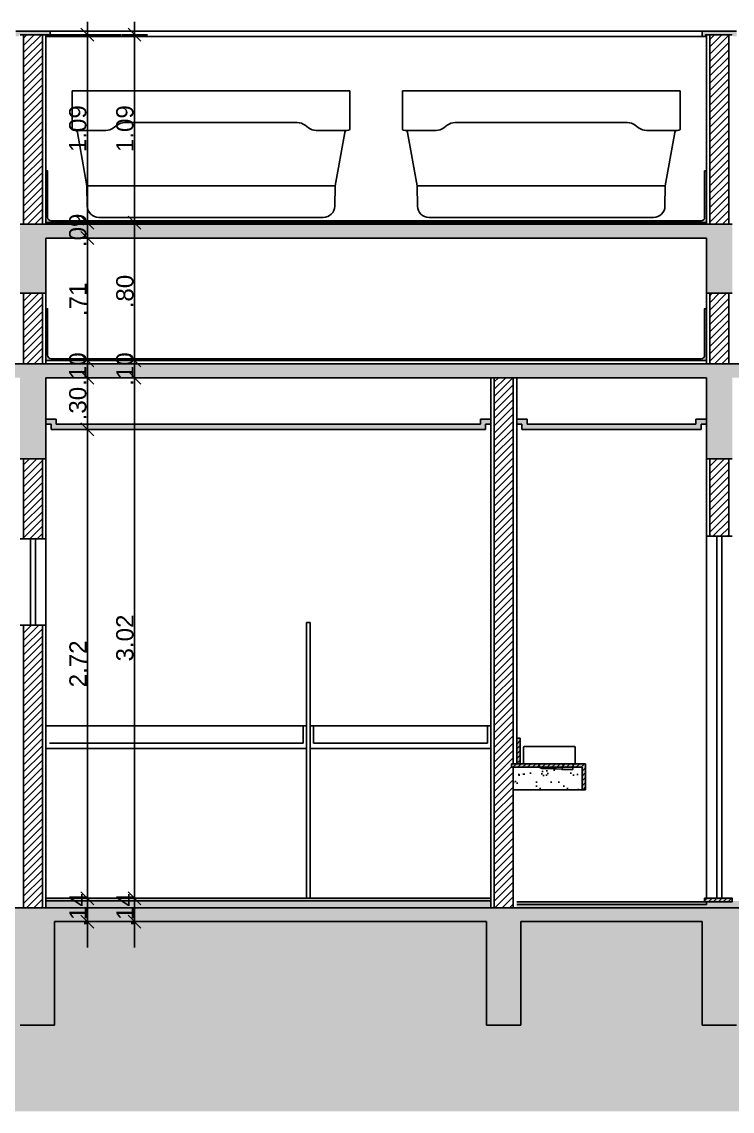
# Model space of a CAD drawing. Header units: millimetres. Extents: x 1999 to 2304, y 1614 to 1800.
# Drawn here: x 2088.67 to 2092.79, y 1614.98 to 1621.3 of the extents above; entities that cross this region are included whole.
import ezdxf

# ---------------------------------------------------------------- set-up
doc = ezdxf.new("R2010")
doc.units = ezdxf.units.MM
doc.header["$LTSCALE"] = 0.03
doc.header["$PDMODE"] = 34
doc.linetypes.add('HIDDEN', pattern=[9.525, 6.35, -3.175])
for name, color, linetype in [('BANCADAS', 5, 'Continuous'), ('COTA', 250, 'Continuous'), ('Esquadrias', 3, 'Continuous'), ('PL09', 9, 'Continuous'), ('PL1', 1, 'Continuous'), ('PL2', 2, 'Continuous'), ('PL251', 251, 'Continuous'), ('PL3', 3, 'Continuous'), ('PL4', 4, 'Continuous'), ('PL5', 5, 'Continuous'), ('PL6', 6, 'Continuous')]:
    doc.layers.add(name, color=color, linetype=linetype)
doc.styles.get("Standard").update_dxf_attribs({"font": 'arial.ttf'})
doc.dimstyles.new('TICK01', dxfattribs={"dimscale": 0, "dimtxt": 2, "dimasz": 1.5, "dimexe": 0.18, "dimexo": 0.06, "dimgap": 0.09, "dimtad": 1, "dimzin": 4, "dimdsep": 46, "dimtxsty": 'Standard', "dimblk": 'TICK1', "dimcen": 0.09, "dimclrd": 256, "dimclre": 256, "dimclrt": 4, "dimaunit": 1, "dimadec": 0, "dimazin": 0, "dimtfac": 1, "dimtix": 1, "dimtmove": 2, "dimatfit": 3, "dimldrblk": 'TICK1', "dimfxl": 1, "dimtolj": 1, "dimtzin": 12, "dimarcsym": 0})
pattern_1 = [(82.5, (-6.474995, -22.75789), (-0.0357381349, 0.0334753489), [0, -0.038608, 0, -0.04318, 0, -0.041275]), (52.5, (-6.474995, -22.75789), (-0.0189010928, 0.0824732851), [0, -0.020828, 0, -0.034798, 0, -0.013335]), (12.5, (-6.497086, -22.77998), (0.0558299826, 0.0560332312), [0, -0.0127, 0, -0.04572, 0, -0.05969]), (2.5, (-6.497086, -22.77998), (0.038228111, 0.0697550782), [0, -0.00635, 0, -0.029972, 0, -0.03429])]
pattern_2 = [(45, (-6.474995, -22.75789), (-0.02121320344, 0.02121320344), [])]
pattern_3 = [(45, (-38.165234, -21.25554), (-0.02121320344, 0.02121320344), [])]
pattern_4 = [(45, (-6.474995, -21.25554), (-0.01414213562, 0.01414213562), [])]

# ---------------------------------------------------------------- blocks, each defined once
blk = doc.blocks.new('L495999')
for p, q in [((-0.805, 0.735), (0, 0.735)), ((-0.805, 0.5124), (-0.805, 0.735)), ((0.805, 0.735), (0, 0.735)), ((0.805, 0.5124), (0.805, 0.735)), ((-0.565, 0.52), (-0.545, 0.535)), ((-0.5, 0.55), (0, 0.55)), ((0.5, 0.55), (0, 0.55)), ((0.565, 0.52), (0.545, 0.535)), ((-0.7899, 0.5052), (-0.7981, 0.5054)), ((-0.7876, 0.505), (-0.61, 0.505)), ((-0.7197, 0.183), (-0.7754, 0.4929)), ((0.7876, 0.505), (0.61, 0.505)), ((0.7196, 0.183), (0.7754, 0.4929)), ((0.7899, 0.5052), (0.7981, 0.5054)), ((-0.7197, 0.183), (0, 0.183)), ((-0.7197, 0.183), (-0.7176, 0.0658)), ((0.7196, 0.183), (0, 0.183)), ((0.7196, 0.183), (0.7176, 0.0658)), ((-0.6506, 0), (0, 0)), ((0.6506, 0), (0, 0))]:
    blk.add_line(p, q)
for centre, radius, start, end in [((-0.798, 0.5124), 0.007, 180, 269), ((-0.61, 0.58), 0.075, 270, 306.8699), ((-0.5, 0.475), 0.075, 90, 126.8699), ((0.5, 0.475), 0.075, 53.1301, 90), ((0.61, 0.58), 0.075, 233.1301, 270), ((0.798, 0.5124), 0.007, 271, 0), ((-0.7901, 0.4902), 0.015, 10.19222, 89), ((0.7901, 0.4902), 0.015, 91, 169.80778), ((-0.6506, 0.067), 0.067, 181, 270), ((0.6506, 0.067), 0.067, 270, 359)]:
    blk.add_arc(centre, radius, start, end)
blk = doc.blocks.new('TICK1')
for p, q in [((0, 1), (0, -1)), ((-1, 0), (1, 0)), ((0.5, 0.5), (-0.5, -0.5))]:
    blk.add_line(p, q)
blk = doc.blocks.new('*D413')
at = {"layer": 'COTA', "lineweight": -2, "transparency": 16777216}
for p, q in [((2089.0531, 1616.2942), (2089.0531, 1616.3692)), ((2089.0531, 1616.0842), (2089.0531, 1616.2192)), ((2089.0531, 1616.0092), (2089.0531, 1615.9342))]:
    blk.add_line(p, q, dxfattribs=at)
at = {"layer": 'COTA', "linetype": 'HIDDEN', "lineweight": -2, "transparency": 16777216}
for p, q in [((2088.8655, 1616.2192), (2089.0621, 1616.2192)), ((2088.8655, 1616.0842), (2089.0621, 1616.0842))]:
    blk.add_line(p, q, dxfattribs=at)
at = {"layer": 'DEFPOINTS', "color": 0, "transparency": 16777216}
for p in [(2088.8625, 1616.2192), (2089.0531, 1616.2192), (2088.8625, 1616.0842)]:
    blk.add_point(p, dxfattribs=at)
at = {"layer": 'COTA', "lineweight": -2, "transparency": 16777216, "xscale": 0.07499999999999994, "yscale": 0.07499999999999994, "zscale": 0.07499999999999994}
for p, rotation in [((2089.0531, 1616.2192), 270), ((2089.0531, 1616.0842), 90)]:
    blk.add_blockref('TICK1', p, dxfattribs=dict(at, rotation=rotation))
at = {"layer": 'COTA', "color": 4, "transparency": 16777216, "insert": (2088.9983, 1616.1517), "char_height": 0.1, "attachment_point": 5, "rotation": 90}
blk.add_mtext('\\A1;.14', dxfattribs=at)
blk = doc.blocks.new('*D414')
at = {"layer": 'COTA', "linetype": 'HIDDEN', "lineweight": -2, "transparency": 16777216}
for p, q in [((2089.0561, 1618.9392), (2089.0621, 1618.9392)), ((2088.8655, 1616.2192), (2089.0621, 1616.2192))]:
    blk.add_line(p, q, dxfattribs=at)
at = {"layer": 'COTA', "lineweight": -2, "transparency": 16777216}
blk.add_line((2089.0531, 1616.2942), (2089.0531, 1618.8642), dxfattribs=at)
at = {"layer": 'DEFPOINTS', "color": 0, "transparency": 16777216}
for p in [(2089.0531, 1618.9392), (2089.0531, 1618.9392), (2088.8625, 1616.2192)]:
    blk.add_point(p, dxfattribs=at)
at = {"layer": 'COTA', "lineweight": -2, "transparency": 16777216, "xscale": 0.07499999999999994, "yscale": 0.07499999999999994, "zscale": 0.07499999999999994}
for p, rotation in [((2089.0531, 1618.9392), 90), ((2089.0531, 1616.2192), 270)]:
    blk.add_blockref('TICK1', p, dxfattribs=dict(at, rotation=rotation))
at = {"layer": 'COTA', "color": 4, "transparency": 16777216, "insert": (2088.9983, 1617.5792), "char_height": 0.1, "attachment_point": 5, "rotation": 90}
blk.add_mtext('\\A1;2.72', dxfattribs=at)
blk = doc.blocks.new('*D415')
at = {"layer": 'COTA', "linetype": 'HIDDEN', "lineweight": -2, "transparency": 16777216}
for p, q in [((2089.0561, 1619.2392), (2089.0621, 1619.2392)), ((2089.0561, 1618.9392), (2089.0621, 1618.9392))]:
    blk.add_line(p, q, dxfattribs=at)
at = {"layer": 'COTA', "lineweight": -2, "transparency": 16777216}
blk.add_line((2089.0531, 1619.0142), (2089.0531, 1619.1642), dxfattribs=at)
at = {"layer": 'DEFPOINTS', "color": 0, "transparency": 16777216}
for p in [(2089.0531, 1619.2392), (2089.0531, 1619.2392), (2089.0531, 1618.9392)]:
    blk.add_point(p, dxfattribs=at)
at = {"layer": 'COTA', "lineweight": -2, "transparency": 16777216, "xscale": 0.07499999999999994, "yscale": 0.07499999999999994, "zscale": 0.07499999999999994}
for p, rotation in [((2089.0531, 1619.2392), 90), ((2089.0531, 1618.9392), 270)]:
    blk.add_blockref('TICK1', p, dxfattribs=dict(at, rotation=rotation))
at = {"layer": 'COTA', "color": 4, "transparency": 16777216, "insert": (2088.9975, 1619.0892), "char_height": 0.1, "attachment_point": 5, "rotation": 90}
blk.add_mtext('\\A1;.30', dxfattribs=at)
blk = doc.blocks.new('*D416')
at = {"layer": 'COTA', "lineweight": -2, "transparency": 16777216}
for p, q in [((2089.0531, 1619.4142), (2089.0531, 1619.4892)), ((2089.0531, 1619.2392), (2089.0531, 1619.3392)), ((2089.0531, 1619.1642), (2089.0531, 1619.0892))]:
    blk.add_line(p, q, dxfattribs=at)
at = {"layer": 'COTA', "linetype": 'HIDDEN', "lineweight": -2, "transparency": 16777216}
for p, q in [((2089.0561, 1619.3392), (2089.0621, 1619.3392)), ((2089.0561, 1619.2392), (2089.0621, 1619.2392))]:
    blk.add_line(p, q, dxfattribs=at)
at = {"layer": 'DEFPOINTS', "color": 0, "transparency": 16777216}
for p in [(2089.0531, 1619.3392), (2089.0531, 1619.3392), (2089.0531, 1619.2392)]:
    blk.add_point(p, dxfattribs=at)
at = {"layer": 'COTA', "lineweight": -2, "transparency": 16777216, "xscale": 0.07499999999999994, "yscale": 0.07499999999999994, "zscale": 0.07499999999999994}
for p, rotation in [((2089.0531, 1619.3392), 270), ((2089.0531, 1619.2392), 90)]:
    blk.add_blockref('TICK1', p, dxfattribs=dict(at, rotation=rotation))
at = {"layer": 'COTA', "color": 4, "transparency": 16777216, "insert": (2088.9975, 1619.2892), "char_height": 0.1, "attachment_point": 5, "rotation": 90}
blk.add_mtext('\\A1;.10', dxfattribs=at)
blk = doc.blocks.new('*D417')
at = {"layer": 'COTA', "linetype": 'HIDDEN', "lineweight": -2, "transparency": 16777216}
for p, q in [((2089.0561, 1620.0492), (2089.0621, 1620.0492)), ((2089.0561, 1619.3392), (2089.0621, 1619.3392))]:
    blk.add_line(p, q, dxfattribs=at)
at = {"layer": 'COTA', "lineweight": -2, "transparency": 16777216}
blk.add_line((2089.0531, 1619.4142), (2089.0531, 1619.9742), dxfattribs=at)
at = {"layer": 'DEFPOINTS', "color": 0, "transparency": 16777216}
for p in [(2089.0531, 1620.0492), (2089.0531, 1620.0492), (2089.0531, 1619.3392)]:
    blk.add_point(p, dxfattribs=at)
at = {"layer": 'COTA', "lineweight": -2, "transparency": 16777216, "xscale": 0.07499999999999994, "yscale": 0.07499999999999994, "zscale": 0.07499999999999994}
for p, rotation in [((2089.0531, 1620.0492), 90), ((2089.0531, 1619.3392), 270)]:
    blk.add_blockref('TICK1', p, dxfattribs=dict(at, rotation=rotation))
at = {"layer": 'COTA', "color": 4, "transparency": 16777216, "insert": (2088.9983, 1619.6942), "char_height": 0.1, "attachment_point": 5, "rotation": 90}
blk.add_mtext('\\A1;.71', dxfattribs=at)
blk = doc.blocks.new('*D418')
at = {"layer": 'COTA', "lineweight": -2, "transparency": 16777216}
for p, q in [((2089.0531, 1620.2142), (2089.0531, 1620.2892)), ((2089.0531, 1620.0492), (2089.0531, 1620.1392)), ((2089.0531, 1619.9742), (2089.0531, 1619.8992))]:
    blk.add_line(p, q, dxfattribs=at)
at = {"layer": 'COTA', "linetype": 'HIDDEN', "lineweight": -2, "transparency": 16777216}
for p, q in [((2089.0561, 1620.1392), (2089.0621, 1620.1392)), ((2089.0561, 1620.0492), (2089.0621, 1620.0492))]:
    blk.add_line(p, q, dxfattribs=at)
at = {"layer": 'DEFPOINTS', "color": 0, "transparency": 16777216}
for p in [(2089.0531, 1620.1392), (2089.0531, 1620.1392), (2089.0531, 1620.0492)]:
    blk.add_point(p, dxfattribs=at)
at = {"layer": 'COTA', "lineweight": -2, "transparency": 16777216, "xscale": 0.07499999999999994, "yscale": 0.07499999999999994, "zscale": 0.07499999999999994}
for p, rotation in [((2089.0531, 1620.1392), 270), ((2089.0531, 1620.0492), 90)]:
    blk.add_blockref('TICK1', p, dxfattribs=dict(at, rotation=rotation))
at = {"layer": 'COTA', "color": 4, "transparency": 16777216, "insert": (2088.9975, 1620.0942), "char_height": 0.1, "attachment_point": 5, "rotation": 90}
blk.add_mtext('\\A1;.09', dxfattribs=at)
blk = doc.blocks.new('*D419')
at = {"layer": 'COTA', "linetype": 'HIDDEN', "lineweight": -2, "transparency": 16777216}
for p, q in [((2088.8155, 1621.2292), (2089.0621, 1621.2292)), ((2089.0561, 1620.1392), (2089.0621, 1620.1392))]:
    blk.add_line(p, q, dxfattribs=at)
at = {"layer": 'COTA', "lineweight": -2, "transparency": 16777216}
blk.add_line((2089.0531, 1620.2142), (2089.0531, 1621.1542), dxfattribs=at)
at = {"layer": 'DEFPOINTS', "color": 0, "transparency": 16777216}
for p in [(2088.8125, 1621.2292), (2089.0531, 1621.2292), (2089.0531, 1620.1392)]:
    blk.add_point(p, dxfattribs=at)
at = {"layer": 'COTA', "lineweight": -2, "transparency": 16777216, "xscale": 0.07499999999999994, "yscale": 0.07499999999999994, "zscale": 0.07499999999999994}
for p, rotation in [((2089.0531, 1621.2292), 90), ((2089.0531, 1620.1392), 270)]:
    blk.add_blockref('TICK1', p, dxfattribs=dict(at, rotation=rotation))
at = {"layer": 'COTA', "color": 4, "transparency": 16777216, "insert": (2088.9975, 1620.6842), "char_height": 0.1, "attachment_point": 5, "rotation": 90}
blk.add_mtext('\\A1;1.09', dxfattribs=at)
blk = doc.blocks.new('*D420')
at = {"layer": 'COTA', "lineweight": -2, "transparency": 16777216}
for p, q in [((2089.3262, 1616.2942), (2089.3262, 1616.3692)), ((2089.3262, 1616.0842), (2089.3262, 1616.2192)), ((2089.3262, 1616.0092), (2089.3262, 1615.9342))]:
    blk.add_line(p, q, dxfattribs=at)
at = {"layer": 'COTA', "linetype": 'HIDDEN', "lineweight": -2, "transparency": 16777216}
for p, q in [((2089.1311, 1616.2192), (2089.3352, 1616.2192)), ((2089.0561, 1616.0842), (2089.3352, 1616.0842))]:
    blk.add_line(p, q, dxfattribs=at)
at = {"layer": 'DEFPOINTS', "color": 0, "transparency": 16777216}
for p in [(2089.1281, 1616.2192), (2089.3262, 1616.2192), (2089.0531, 1616.0842)]:
    blk.add_point(p, dxfattribs=at)
at = {"layer": 'COTA', "lineweight": -2, "transparency": 16777216, "xscale": 0.07499999999999994, "yscale": 0.07499999999999994, "zscale": 0.07499999999999994}
for p, rotation in [((2089.3262, 1616.2192), 270), ((2089.3262, 1616.0842), 90)]:
    blk.add_blockref('TICK1', p, dxfattribs=dict(at, rotation=rotation))
at = {"layer": 'COTA', "color": 4, "transparency": 16777216, "insert": (2089.2715, 1616.1517), "char_height": 0.1, "attachment_point": 5, "rotation": 90}
blk.add_mtext('\\A1;.14', dxfattribs=at)
blk = doc.blocks.new('*D421')
at = {"layer": 'COTA', "linetype": 'HIDDEN', "lineweight": -2, "transparency": 16777216}
for p, q in [((2089.3292, 1619.2392), (2089.3352, 1619.2392)), ((2089.1311, 1616.2192), (2089.3352, 1616.2192))]:
    blk.add_line(p, q, dxfattribs=at)
at = {"layer": 'COTA', "lineweight": -2, "transparency": 16777216}
blk.add_line((2089.3262, 1616.2942), (2089.3262, 1619.1642), dxfattribs=at)
at = {"layer": 'DEFPOINTS', "color": 0, "transparency": 16777216}
for p in [(2089.3262, 1619.2392), (2089.3262, 1619.2392), (2089.1281, 1616.2192)]:
    blk.add_point(p, dxfattribs=at)
at = {"layer": 'COTA', "lineweight": -2, "transparency": 16777216, "xscale": 0.07499999999999994, "yscale": 0.07499999999999994, "zscale": 0.07499999999999994}
for p, rotation in [((2089.3262, 1619.2392), 90), ((2089.3262, 1616.2192), 270)]:
    blk.add_blockref('TICK1', p, dxfattribs=dict(at, rotation=rotation))
at = {"layer": 'COTA', "color": 4, "transparency": 16777216, "insert": (2089.2706, 1617.7292), "char_height": 0.1, "attachment_point": 5, "rotation": 90}
blk.add_mtext('\\A1;3.02', dxfattribs=at)
blk = doc.blocks.new('*D422')
at = {"layer": 'COTA', "lineweight": -2, "transparency": 16777216}
for p, q in [((2089.3262, 1619.4142), (2089.3262, 1619.4892)), ((2089.3262, 1619.2392), (2089.3262, 1619.3392)), ((2089.3262, 1619.1642), (2089.3262, 1619.0892))]:
    blk.add_line(p, q, dxfattribs=at)
at = {"layer": 'COTA', "linetype": 'HIDDEN', "lineweight": -2, "transparency": 16777216}
for p, q in [((2089.3292, 1619.3392), (2089.3352, 1619.3392)), ((2089.3292, 1619.2392), (2089.3352, 1619.2392))]:
    blk.add_line(p, q, dxfattribs=at)
at = {"layer": 'DEFPOINTS', "color": 0, "transparency": 16777216}
for p in [(2089.3262, 1619.3392), (2089.3262, 1619.3392), (2089.3262, 1619.2392)]:
    blk.add_point(p, dxfattribs=at)
at = {"layer": 'COTA', "lineweight": -2, "transparency": 16777216, "xscale": 0.07499999999999994, "yscale": 0.07499999999999994, "zscale": 0.07499999999999994}
for p, rotation in [((2089.3262, 1619.3392), 270), ((2089.3262, 1619.2392), 90)]:
    blk.add_blockref('TICK1', p, dxfattribs=dict(at, rotation=rotation))
at = {"layer": 'COTA', "color": 4, "transparency": 16777216, "insert": (2089.2707, 1619.2892), "char_height": 0.1, "attachment_point": 5, "rotation": 90}
blk.add_mtext('\\A1;.10', dxfattribs=at)
blk = doc.blocks.new('*D423')
at = {"layer": 'COTA', "linetype": 'HIDDEN', "lineweight": -2, "transparency": 16777216}
for p, q in [((2089.3292, 1620.1392), (2089.3352, 1620.1392)), ((2089.3292, 1619.3392), (2089.3352, 1619.3392))]:
    blk.add_line(p, q, dxfattribs=at)
at = {"layer": 'COTA', "lineweight": -2, "transparency": 16777216}
blk.add_line((2089.3262, 1619.4142), (2089.3262, 1620.0642), dxfattribs=at)
at = {"layer": 'DEFPOINTS', "color": 0, "transparency": 16777216}
for p in [(2089.3262, 1620.1392), (2089.3262, 1620.1392), (2089.3262, 1619.3392)]:
    blk.add_point(p, dxfattribs=at)
at = {"layer": 'COTA', "lineweight": -2, "transparency": 16777216, "xscale": 0.07499999999999994, "yscale": 0.07499999999999994, "zscale": 0.07499999999999994}
for p, rotation in [((2089.3262, 1620.1392), 90), ((2089.3262, 1619.3392), 270)]:
    blk.add_blockref('TICK1', p, dxfattribs=dict(at, rotation=rotation))
at = {"layer": 'COTA', "color": 4, "transparency": 16777216, "insert": (2089.2707, 1619.7392), "char_height": 0.1, "attachment_point": 5, "rotation": 90}
blk.add_mtext('\\A1;.80', dxfattribs=at)
blk = doc.blocks.new('*D424')
at = {"layer": 'COTA', "linetype": 'HIDDEN', "lineweight": -2, "transparency": 16777216}
for p, q in [((2089.0561, 1621.2292), (2089.3352, 1621.2292)), ((2089.3292, 1620.1392), (2089.3352, 1620.1392))]:
    blk.add_line(p, q, dxfattribs=at)
at = {"layer": 'COTA', "lineweight": -2, "transparency": 16777216}
blk.add_line((2089.3262, 1620.2142), (2089.3262, 1621.1542), dxfattribs=at)
at = {"layer": 'DEFPOINTS', "color": 0, "transparency": 16777216}
for p in [(2089.0531, 1621.2292), (2089.3262, 1621.2292), (2089.3262, 1620.1392)]:
    blk.add_point(p, dxfattribs=at)
at = {"layer": 'COTA', "lineweight": -2, "transparency": 16777216, "xscale": 0.07499999999999994, "yscale": 0.07499999999999994, "zscale": 0.07499999999999994}
for p, rotation in [((2089.3262, 1621.2292), 90), ((2089.3262, 1620.1392), 270)]:
    blk.add_blockref('TICK1', p, dxfattribs=dict(at, rotation=rotation))
at = {"layer": 'COTA', "color": 4, "transparency": 16777216, "insert": (2089.2707, 1620.6842), "char_height": 0.1, "attachment_point": 5, "rotation": 90}
blk.add_mtext('\\A1;1.09', dxfattribs=at)

msp = doc.modelspace()

# ---------------------------------------------------------------- hatches: boundary and pattern name
at = {"layer": 'BANCADAS'}
h = msp.add_hatch(dxfattribs=at)
h.set_pattern_fill('AR-SAND', color=251, scale=0.002)
h.set_pattern_definition([(37.5, (-6.474995, -21.25554), (-0.0032000626, 0.0978826475), [0, -0.077216, 0, -0.08636, 0, -0.08255]), (7.5, (-6.475, -21.25554), (0.0899046566, 0.14336502), [0, -0.041656, 0, -0.069596, 0, -0.02667]), (327.5, (-6.53748, -21.25554), (0.158198474, 0.000287437), [0, -0.0254, 0, -0.09144, 0, -0.11938]), (317.5, (-6.53748, -21.25554), (0.1527112905, 0.0445858647), [0, -0.0127, 0, -0.059944, 0, -0.06858])])
h.paths.add_polyline_path([(2091.9225, 1616.9792), (2091.8689, 1616.9792), (2091.8681, 1616.9658), (2091.8058, 1616.9658), (2091.8042, 1616.9658), (2091.8041, 1616.9658, 0.30091), (2091.7997, 1616.969), (2091.7723, 1616.97), (2091.7699, 1616.9703), (2091.7686, 1616.9704), (2091.7673, 1616.9705), (2091.766, 1616.9705), (2091.7647, 1616.9705), (2091.7619, 1616.9703), (2091.7183, 1616.9718), (2091.7159, 1616.9722), (2091.7146, 1616.9723), (2091.7133, 1616.9724), (2091.712, 1616.9724), (2091.7107, 1616.9724), (2091.7078, 1616.9722), (2091.691, 1616.9728, -0.05674), (2091.6866, 1616.9735, -0.019633), (2091.6851, 1616.9739, -0.03899), (2091.6822, 1616.9752, -0.082524), (2091.6771, 1616.9792), (2091.5225, 1616.9792), (2091.5225, 1616.8492), (2091.9225, 1616.8492)])
at = {"layer": 'PL09'}
h = msp.add_hatch(color=256, dxfattribs=at)
h.dxf.hatch_style = 1
h.paths.add_polyline_path([(2088.8375, 1621.2492), (2088.6375, 1621.2492), (2088.6375, 1621.2192), (2088.6575, 1621.2192), (2088.6575, 1621.2292), (2088.6625, 1621.2292), (2088.8125, 1621.2292), (2088.8175, 1621.2292), (2088.8175, 1621.2192), (2088.8375, 1621.2192)])
h = msp.add_hatch(color=256, dxfattribs=at)
h.dxf.hatch_style = 1
h.paths.add_polyline_path([(2092.8175, 1621.2492), (2092.6175, 1621.2492), (2092.6175, 1621.2192), (2092.6375, 1621.2192), (2092.6375, 1621.2292), (2092.6425, 1621.2292), (2092.7925, 1621.2292), (2092.7975, 1621.2292), (2092.7975, 1621.2192), (2092.8175, 1621.2192)])
h = msp.add_hatch(color=256, dxfattribs=at)
h.dxf.hatch_style = 1
h.paths.add_polyline_path([(2091.3625, 1618.9692), (2091.3925, 1618.9692), (2091.3925, 1618.9992), (2091.3325, 1618.9992), (2091.3325, 1618.9692), (2088.8725, 1618.9692), (2088.8725, 1618.9992), (2088.8125, 1618.9992), (2088.8125, 1618.9692), (2088.8425, 1618.9692), (2088.8425, 1618.9392), (2091.3625, 1618.9392)])
h = msp.add_hatch(color=256, dxfattribs=at)
h.dxf.hatch_style = 1
h.paths.add_polyline_path([(2092.6125, 1618.9692), (2092.6425, 1618.9692), (2092.6425, 1618.9992), (2092.5825, 1618.9992), (2092.5825, 1618.9692), (2091.6025, 1618.9692), (2091.6025, 1618.9992), (2091.5425, 1618.9992), (2091.5425, 1618.9692), (2091.5725, 1618.9692), (2091.5725, 1618.9392), (2092.6125, 1618.9392)])
h = msp.add_hatch(color=256, dxfattribs=at)
h.dxf.hatch_style = 1
h.paths.add_polyline_path([(2091.5625, 1617.1492), (2091.5425, 1617.1492), (2091.5425, 1616.9992), (2091.5625, 1616.9992)])
h = msp.add_hatch(color=256, dxfattribs=at)
h.dxf.hatch_style = 1
h.paths.add_polyline_path([(2091.9425, 1616.9992), (2091.5125, 1616.9992), (2091.5125, 1616.9792), (2091.9225, 1616.9792), (2091.9225, 1616.8492), (2091.9425, 1616.8492)])
h = msp.add_hatch(color=256, dxfattribs=at)
h.dxf.hatch_style = 1
h.paths.add_polyline_path([(2091.3925, 1616.2192), (2088.8125, 1616.2192), (2088.8125, 1616.2042), (2091.3925, 1616.2042)])
h = msp.add_hatch(color=256, dxfattribs=at)
h.dxf.hatch_style = 1
h.paths.add_polyline_path([(2092.7925, 1616.2192), (2092.6325, 1616.2192), (2092.6325, 1616.1992), (2092.7925, 1616.1992)])
h = msp.add_hatch(color=256, dxfattribs=at)
h.dxf.hatch_style = 1
h.paths.add_polyline_path([(2092.6425, 1616.1992), (2092.6325, 1616.1992), (2091.5425, 1616.1992), (2091.5425, 1616.1842), (2092.6425, 1616.1842)])
at = {"layer": 'PL2'}
h = msp.add_hatch(dxfattribs=at)
h.set_pattern_fill('_USER', color=251, scale=0.03, angle=45, pattern_type=0)
h.set_pattern_definition(pattern_3)
h.paths.add_polyline_path([(2088.7925, 1621.2292), (2088.6825, 1621.2292), (2088.6825, 1620.1292), (2088.7925, 1620.1292)])
h.paths.add_polyline_path([(2092.7725, 1621.2292), (2092.6625, 1621.2292), (2092.6625, 1620.1292), (2092.7725, 1620.1292)])
h = msp.add_hatch(color=251, dxfattribs=at)
h.dxf.hatch_style = 1
h.paths.add_polyline_path([(2092.6425, 1620.4392), (2092.6325, 1620.4392), (2092.6325, 1620.1692, -0.414214), (2092.6125, 1620.1492), (2088.8425, 1620.1492, -0.414214), (2088.8225, 1620.1692), (2088.8225, 1620.4392), (2088.8125, 1620.4392), (2088.8125, 1620.1392), (2092.6425, 1620.1392)])
h = msp.add_hatch(dxfattribs=at)
h.set_pattern_fill('_USER', color=251, scale=0.03, angle=45, pattern_type=0)
h.set_pattern_definition(pattern_3)
h.paths.add_polyline_path([(2088.7925, 1619.7292), (2088.6825, 1619.7292), (2088.6825, 1619.3192), (2088.7925, 1619.3192)])
h.paths.add_polyline_path([(2092.7725, 1619.7292), (2092.6625, 1619.7292), (2092.6625, 1619.3192), (2092.7725, 1619.3192)])
h = msp.add_hatch(color=251, dxfattribs=at)
h.dxf.hatch_style = 1
h.paths.add_polyline_path([(2092.6425, 1619.6392), (2092.6325, 1619.6392), (2092.6325, 1619.3692, -0.414214), (2092.6125, 1619.3492), (2088.8425, 1619.3492, -0.414214), (2088.8225, 1619.3692), (2088.8225, 1619.6392), (2088.8125, 1619.6392), (2088.8125, 1619.3392), (2092.6425, 1619.3392)])
h = msp.add_hatch(dxfattribs=at)
h.set_pattern_fill('_USER', color=251, scale=0.03, angle=45, pattern_type=0)
h.set_pattern_definition(pattern_2)
h.paths.add_polyline_path([(2091.5225, 1616.9792), (2091.5125, 1616.9792), (2091.5125, 1616.9992), (2091.5225, 1616.9992), (2091.5225, 1619.2392), (2091.4125, 1619.2392), (2091.4125, 1616.1642), (2091.5225, 1616.1642)])
h = msp.add_hatch(dxfattribs=at)
h.set_pattern_fill('_USER', color=251, scale=0.03, angle=45, pattern_type=0)
h.set_pattern_definition(pattern_2)
h.paths.add_polyline_path([(2088.7925, 1617.8042), (2088.6825, 1617.8042), (2088.6825, 1616.1642), (2088.7925, 1616.1642)])
h.paths.add_polyline_path([(2088.7925, 1618.7692), (2088.6825, 1618.7692), (2088.6825, 1618.3042), (2088.7925, 1618.3042)])
h = msp.add_hatch(dxfattribs=at)
h.set_pattern_fill('_USER', color=251, scale=0.03, angle=45, pattern_type=0)
h.set_pattern_definition(pattern_2)
h.paths.add_polyline_path([(2092.7725, 1618.7692), (2092.6625, 1618.7692), (2092.6625, 1618.3192), (2092.7725, 1618.3192)])
at = {"layer": 'PL251'}
h = msp.add_hatch(dxfattribs=at)
h.set_pattern_fill('AR-CONC', color=256, scale=0.0008)
h.set_pattern_definition([(50, (-38.16523, -21.25554), (0.145747735, -0.0127512684), [0.01524, -0.16764]), (355, (-38.16523, -21.25554), (-0.028194737, 0.152845476), [0.012192, -0.134112467]), (100.451445, (-38.15309, -21.2566), (0.117552998, 0.1400942015), [0.012952007, -0.142472196]), (46.1842, (-38.16523, -21.2149), (0.216863233, -0.033633862), [0.02286, -0.25146]), (96.635558, (-38.14716, -21.2177), (0.189923307, 0.1979409), [0.019428019, -0.213708487]), (351.184151, (-38.16523, -21.2149), (0.189923307, 0.1979409), [0.018287974, -0.201167786]), (21, (-38.14491, -21.22506), (0.121291513, -0.0818121585), [0.01524, -0.16764]), (326, (-38.14491, -21.22506), (0.049441623, 0.147350373), [0.012192, -0.134112]), (71.451445, (-38.1348, -21.23188), (0.1707331354, 0.065538215), [0.012952007, -0.14247195]), (37.5, (-38.165234, -21.25554), (0.0024708826, 0.0676440311), [0, -0.1324864, 0, -0.136144, 0, -0.13462]), (7.5, (-38.165234, -21.25554), (0.05345573, 0.0801444599), [0, -0.0776224, 0, -0.1294384, 0, -0.051308]), (327.5, (-38.21055, -21.25554), (0.1084724761, -0.0045829952), [0, -0.0508, 0, -0.158496, 0, -0.210312]), (317.5, (-38.23087, -21.25554), (0.118503345, 0.0203411928), [0, -0.06604, 0, -0.1052576, 0, -0.149352])])
h.paths.add_polyline_path([(2088.8125, 1620.0492), (2092.6425, 1620.0492), (2092.6425, 1619.7292), (2092.7925, 1619.7292), (2092.7925, 1620.1292), (2088.6625, 1620.1292), (2088.6625, 1619.7292), (2088.8125, 1619.7292)])
h = msp.add_hatch(dxfattribs=at)
h.set_pattern_fill('AR-CONC', color=256, scale=0.0008)
h.set_pattern_definition([(50, (-6.475, -22.75789), (0.145747735, -0.0127512684), [0.01524, -0.16764]), (355, (-6.475, -22.75789), (-0.028194737, 0.152845476), [0.012192, -0.134112467]), (100.451445, (-6.46285, -22.75895), (0.117552998, 0.1400942015), [0.012952007, -0.142472196]), (46.1842, (-6.475, -22.71725), (0.216863233, -0.033633862), [0.02286, -0.25146]), (96.635558, (-6.45692, -22.72005), (0.189923307, 0.1979409), [0.019428019, -0.213708487]), (351.184151, (-6.475, -22.71725), (0.189923307, 0.1979409), [0.018287974, -0.201167786]), (21, (-6.45467, -22.72741), (0.121291513, -0.0818121585), [0.01524, -0.16764]), (326, (-6.45467, -22.72741), (0.049441623, 0.147350373), [0.012192, -0.134112]), (71.451445, (-6.44457, -22.73423), (0.1707331354, 0.065538215), [0.012952007, -0.14247195]), (37.5, (-6.474995, -22.75789), (0.0024708826, 0.0676440311), [0, -0.1324864, 0, -0.136144, 0, -0.13462]), (7.5, (-6.474995, -22.75789), (0.05345573, 0.0801444599), [0, -0.0776224, 0, -0.1294384, 0, -0.051308]), (327.5, (-6.52031, -22.75789), (0.1084724761, -0.0045829952), [0, -0.0508, 0, -0.158496, 0, -0.210312]), (317.5, (-6.54063, -22.75789), (0.118503345, 0.0203411928), [0, -0.06604, 0, -0.1052576, 0, -0.149352])])
h.paths.add_polyline_path([(2087.4525, 1618.9292), (2087.4525, 1618.9192), (2087.5425, 1618.9192), (2087.5425, 1619.2392), (2088.6625, 1619.2392), (2088.6625, 1618.7692), (2088.8125, 1618.7692), (2088.8125, 1619.2392), (2092.6425, 1619.2392), (2092.6425, 1618.7692), (2092.7925, 1618.7692), (2092.7925, 1619.2392), (2095.0725, 1619.2392), (2095.0725, 1618.8692), (2095.2225, 1618.8692), (2095.2225, 1619.2392), (2097.5725, 1619.2392), (2097.5725, 1618.7692), (2097.7025, 1618.7692), (2097.7025, 1619.2392), (2101.4965, 1619.2392), (2101.4965, 1618.7692), (2101.6265, 1618.7692), (2101.6265, 1619.2392), (2105.0045, 1619.2392), (2105.0045, 1618.8192), (2105.1545, 1618.8192), (2105.1545, 1619.2392), (2106.3488, 1619.2392), (2106.3488, 1619.0192), (2106.5488, 1619.0192), (2106.5488, 1619.3192), (2087.4125, 1619.3192), (2087.4125, 1618.9192), (2087.4425, 1618.9192), (2087.4425, 1618.9292)])
h = msp.add_hatch(dxfattribs=at)
h.set_pattern_fill('AR-CONC', color=256, scale=0.0008)
h.set_pattern_definition([(50, (-6.475, -24.86208), (0.145747735, -0.0127512684), [0.01524, -0.16764]), (355, (-6.475, -24.86208), (-0.028194737, 0.152845476), [0.012192, -0.134112467]), (100.451445, (-6.46285, -24.86314), (0.117552998, 0.1400942015), [0.012952007, -0.142472196]), (46.1842, (-6.475, -24.82144), (0.216863233, -0.033633862), [0.02286, -0.25146]), (96.635558, (-6.45692, -24.82424), (0.189923307, 0.1979409), [0.019428019, -0.213708487]), (351.184151, (-6.475, -24.82144), (0.189923307, 0.1979409), [0.018287974, -0.201167786]), (21, (-6.45467, -24.8316), (0.121291513, -0.0818121585), [0.01524, -0.16764]), (326, (-6.45467, -24.8316), (0.049441623, 0.147350373), [0.012192, -0.134112]), (71.451445, (-6.44457, -24.83841), (0.1707331354, 0.065538215), [0.012952007, -0.14247195]), (37.5, (-6.474995, -24.862076), (0.0024708826, 0.0676440311), [0, -0.1324864, 0, -0.136144, 0, -0.13462]), (7.5, (-6.474995, -24.862076), (0.05345573, 0.0801444599), [0, -0.0776224, 0, -0.1294384, 0, -0.051308]), (327.5, (-6.52031, -24.862076), (0.1084724761, -0.0045829952), [0, -0.0508, 0, -0.158496, 0, -0.210312]), (317.5, (-6.54063, -24.86208), (0.118503345, 0.0203411928), [0, -0.06604, 0, -0.1052576, 0, -0.149352])])
h.paths.add_polyline_path([(2097.7275, 1616.0842), (2101.4515, 1616.0842), (2101.4515, 1615.4842), (2101.6515, 1615.4842), (2101.6515, 1616.0842), (2104.7765, 1616.0842), (2104.7765, 1615.4842), (2105.1545, 1615.4842), (2105.1545, 1615.919), (2106.2545, 1615.8835), (2106.2545, 1616.0351), (2105.1545, 1616.0698), (2105.1545, 1616.1642), (2087.4125, 1616.1642), (2087.4125, 1616.0692), (2087.4125, 1615.6842), (2087.6125, 1615.6842), (2087.6125, 1616.0842), (2088.6625, 1616.0842), (2088.6625, 1615.4842), (2088.8625, 1615.4842), (2088.8625, 1616.0842), (2091.3675, 1616.0842), (2091.3675, 1615.4842), (2091.5675, 1615.4842), (2091.5675, 1616.0842), (2092.6175, 1616.0842), (2092.6175, 1615.4842), (2092.8175, 1615.4842), (2092.8175, 1616.0842), (2095.0475, 1616.0842), (2095.0475, 1615.4842), (2095.2475, 1615.4842), (2095.2475, 1616.0842), (2097.5275, 1616.0842), (2097.5275, 1615.4842), (2097.7275, 1615.4842)])
h = msp.add_hatch(dxfattribs=at)
h.set_pattern_fill('AR-SAND', color=256, scale=0.001, angle=45)
h.set_pattern_definition(pattern_1)
h.paths.add_polyline_path([(2091.3925, 1616.2042), (2088.8125, 1616.2042), (2088.8125, 1616.1642), (2091.3925, 1616.1642)])
h = msp.add_hatch(dxfattribs=at)
h.set_pattern_fill('AR-SAND', color=256, scale=0.001, angle=45)
h.set_pattern_definition(pattern_1)
h.paths.add_polyline_path([(2095.0725, 1616.2042), (2092.7925, 1616.2042), (2092.7925, 1616.1992), (2092.6425, 1616.1992), (2092.6425, 1616.1842), (2091.5425, 1616.1842), (2091.5425, 1616.1642), (2095.0725, 1616.1642)])
h = msp.add_hatch(dxfattribs=at)
h.set_pattern_fill('EARTH', color=256, scale=0.03, angle=45)
h.set_pattern_definition([(45, (-6.475, -24.86208), (0, 0.269407684), [0.1905, -0.1905]), (45, (-6.5255, -24.81156), (0, 0.269407684), [0.1905, -0.1905]), (45, (-6.57602, -24.76105), (0, 0.269407684), [0.1905, -0.1905]), (135, (-6.57602, -24.72737), (-0.269407684, 0), [0.1905, -0.1905]), (135, (-6.5255, -24.67686), (-0.269407684, 0), [0.1905, -0.1905]), (135, (-6.475, -24.62634), (-0.269407684, 0), [0.1905, -0.1905])])
h.paths.add_polyline_path([(2111.4725, 1615.7345), (2110.3725, 1615.7345), (2110.3725, 1615.8845), (2106.3545, 1615.8845), (2106.3545, 1615.8835), (2106.2545, 1615.8835), (2105.1545, 1615.919), (2105.1545, 1615.4842), (2104.7765, 1615.4842), (2104.7765, 1616.0842), (2101.6515, 1616.0842), (2101.6515, 1615.4842), (2101.4515, 1615.4842), (2101.4515, 1616.0842), (2097.7275, 1616.0842), (2097.7275, 1615.4842), (2097.5275, 1615.4842), (2097.5275, 1616.0842), (2095.2475, 1616.0842), (2095.2475, 1615.4842), (2095.0475, 1615.4842), (2095.0475, 1616.0842), (2092.8175, 1616.0842), (2092.8175, 1615.4842), (2092.6175, 1615.4842), (2092.6175, 1616.0842), (2091.5675, 1616.0842), (2091.5675, 1615.4842), (2091.3675, 1615.4842), (2091.3675, 1616.0842), (2088.8625, 1616.0842), (2088.8625, 1615.4842), (2088.6625, 1615.4842), (2088.6625, 1616.0842), (2087.6125, 1616.0842), (2087.6125, 1615.6842), (2087.4125, 1615.6842), (2087.4125, 1616.0692), (2084.8365, 1616.0692), (2084.8365, 1614.9842), (2111.4725, 1614.9842)])
at = {"layer": 'PL6'}
h = msp.add_hatch(dxfattribs=at)
h.set_pattern_fill('_USER', color=256, scale=0.02, angle=45, pattern_type=0)
h.set_pattern_definition(pattern_4)
h.paths.add_polyline_path([(2091.5625, 1617.1492), (2091.5425, 1617.1492), (2091.5425, 1616.9992), (2091.5625, 1616.9992)])
h = msp.add_hatch(dxfattribs=at)
h.set_pattern_fill('_USER', color=256, scale=0.02, angle=45, pattern_type=0)
h.set_pattern_definition(pattern_4)
h.paths.add_polyline_path([(2091.9425, 1616.9992), (2091.5125, 1616.9992), (2091.5125, 1616.9792), (2091.9225, 1616.9792), (2091.9225, 1616.8492), (2091.9425, 1616.8492)])
h = msp.add_hatch(dxfattribs=at)
h.set_pattern_fill('_USER', color=256, scale=0.02, angle=45, pattern_type=0)
h.set_pattern_definition([(45, (-1.244995, -24.842076), (-0.01414213562, 0.01414213562), [])])
h.paths.add_polyline_path([(2092.7925, 1616.2192), (2092.6325, 1616.2192), (2092.6325, 1616.1992), (2092.7925, 1616.1992)])

# ---------------------------------------------------------------- linework, layer by layer
at = {"ltscale": 0.0075}
msp.add_line((2091.5825, 1616.9992), (2091.581, 1616.9992), dxfattribs=at)
at = {"ltscale": 0.000310516}
msp.add_line((2091.5885, 1616.9992), (2091.5885, 1616.9992), dxfattribs=at)
at = {"ltscale": 0.031494}
msp.add_line((2091.6653, 1616.9992), (2091.6716, 1616.9992), dxfattribs=at)
at = {"ltscale": 0.0361}
msp.add_line((2091.6716, 1616.9992), (2091.6718, 1616.992), dxfattribs=at)
at = {"ltscale": 0.000853157}
msp.add_line((2091.7028, 1616.9992), (2091.703, 1616.9992), dxfattribs=at)
at = {"ltscale": 0.000418663}
msp.add_line((2091.7029, 1616.9992), (2091.7029, 1616.9992), dxfattribs=at)
msp.add_line((2091.7029, 1616.9992), (2091.7029, 1616.9992), dxfattribs=at)
at = {"ltscale": 0.001116}
msp.add_line((2091.7032, 1616.9992), (2091.7029, 1616.9992), dxfattribs=at)
at = {"ltscale": 0.00516}
msp.add_line((2091.7055, 1616.9992), (2091.7044, 1616.9992), dxfattribs=at)
at = {"ltscale": 0.008501}
msp.add_line((2091.7103, 1616.9992), (2091.7086, 1616.9992), dxfattribs=at)
msp.add_lwpolyline([(2091.7619, 1616.9703), (2091.7631, 1616.9704), (2091.7647, 1616.9705), (2091.766, 1616.9705), (2091.7673, 1616.9705), (2091.7686, 1616.9704), (2091.7699, 1616.9703), (2091.7717, 1616.97), (2091.7726, 1616.97)])
msp.add_lwpolyline([(2091.7619, 1616.9703), (2091.7631, 1616.9704), (2091.7647, 1616.9705), (2091.766, 1616.9705), (2091.7673, 1616.9705), (2091.7686, 1616.9704), (2091.7699, 1616.9703), (2091.7717, 1616.97), (2091.7726, 1616.97)])
msp.add_arc((2091.7618, 1616.9757), 0.00533, 268.22369, 270.9822)
msp.add_arc((2091.7618, 1616.9757), 0.00533, 268.22369, 270.9822)
at = {"layer": 'Esquadrias'}
for p, q in [((2088.7225, 1618.3042), (2088.7225, 1617.8042)), ((2088.7525, 1618.3042), (2088.7525, 1617.8042)), ((2092.7025, 1618.3192), (2092.7025, 1616.2192)), ((2092.7325, 1618.3192), (2092.7325, 1616.2192))]:
    msp.add_line(p, q, dxfattribs=at)
at = {"layer": 'PL1'}
for p, q in [((2088.8625, 1616.0842), (2088.8625, 1615.4842)), ((2091.3675, 1616.0842), (2088.8625, 1616.0842)), ((2091.3675, 1616.0842), (2091.3675, 1615.4842)), ((2091.5675, 1616.0842), (2091.5675, 1615.4842)), ((2092.6175, 1616.0842), (2091.5675, 1616.0842)), ((2092.6175, 1616.0842), (2092.6175, 1615.4842)), ((2088.8625, 1615.4842), (2088.6625, 1615.4842)), ((2091.5675, 1615.4842), (2091.3675, 1615.4842)), ((2092.8175, 1615.4842), (2092.6175, 1615.4842))]:
    msp.add_line(p, q, dxfattribs=at)
at = {"layer": 'PL2'}
for p, q in [((2088.6625, 1621.2292), (2088.8125, 1621.2292)), ((2088.8125, 1620.1292), (2088.8125, 1621.2292)), ((2092.6425, 1620.1292), (2092.6425, 1621.2292)), ((2092.6425, 1621.2292), (2092.7925, 1621.2292)), ((2088.8125, 1620.1392), (2092.6425, 1620.1392)), ((2088.6625, 1620.1292), (2092.7925, 1620.1292)), ((2088.8125, 1619.3192), (2088.8125, 1620.0492)), ((2088.8125, 1620.0492), (2092.6425, 1620.0492)), ((2092.6425, 1619.3192), (2092.6425, 1620.0492)), ((2088.6625, 1619.7292), (2088.8125, 1619.7292)), ((2092.6425, 1619.7292), (2092.7925, 1619.7292)), ((2106.5488, 1619.3192), (2087.4125, 1619.3192)), ((2092.6425, 1619.3392), (2088.8125, 1619.3392)), ((2088.8125, 1618.3042), (2088.8125, 1619.2392)), ((2092.6425, 1619.2392), (2088.8125, 1619.2392)), ((2091.3925, 1616.1642), (2091.3925, 1619.2392)), ((2091.5425, 1616.9992), (2091.5425, 1619.2392)), ((2092.6425, 1618.3192), (2092.6425, 1619.2392)), ((2088.8125, 1618.7692), (2088.6625, 1618.7692)), ((2092.7925, 1618.7692), (2092.6425, 1618.7692)), ((2088.8125, 1618.3042), (2088.6625, 1618.3042)), ((2092.7925, 1618.3192), (2092.6425, 1618.3192)), ((2088.8125, 1617.8042), (2088.6625, 1617.8042)), ((2088.8125, 1616.1642), (2088.8125, 1617.8042)), ((2105.1545, 1616.1642), (2087.4125, 1616.1642)), ((2091.3925, 1616.2042), (2088.8125, 1616.2042)), ((2092.6425, 1616.1842), (2091.5425, 1616.1842)), ((2092.6425, 1616.1842), (2092.6425, 1616.1992))]:
    msp.add_line(p, q, dxfattribs=at)
at = {"layer": 'PL2', "color": 6}
for p, q in [((2088.6825, 1620.1292), (2088.6825, 1621.2292)), ((2088.7925, 1620.1292), (2088.7925, 1621.2292)), ((2092.6625, 1620.1292), (2092.6625, 1621.2292)), ((2092.7725, 1620.1292), (2092.7725, 1621.2292)), ((2088.6825, 1619.3192), (2088.6825, 1619.7292)), ((2088.7925, 1619.3192), (2088.7925, 1619.7292)), ((2092.6625, 1619.3192), (2092.6625, 1619.7292)), ((2092.7725, 1619.3192), (2092.7725, 1619.7292)), ((2091.4125, 1616.1642), (2091.4125, 1619.2392)), ((2091.5225, 1616.9992), (2091.5225, 1619.2392)), ((2088.6825, 1618.3042), (2088.6825, 1618.7692)), ((2088.7925, 1618.3042), (2088.7925, 1618.7692)), ((2092.6625, 1618.3192), (2092.6625, 1618.7692)), ((2092.7725, 1618.3192), (2092.7725, 1618.7692)), ((2088.6825, 1616.1642), (2088.6825, 1617.8042)), ((2088.7925, 1616.1642), (2088.7925, 1617.8042)), ((2091.5225, 1616.1642), (2091.5225, 1616.9792))]:
    msp.add_line(p, q, dxfattribs=at)
at = {"layer": 'PL3'}
for p, q in [((2088.6375, 1621.2492), (2088.8375, 1621.2492)), ((2088.8175, 1621.2292), (2088.8125, 1621.2292)), ((2088.8175, 1621.2192), (2088.8175, 1621.2292)), ((2088.8375, 1621.2192), (2088.8175, 1621.2192)), ((2088.8375, 1621.2192), (2088.8375, 1621.2492)), ((2092.6175, 1621.2492), (2092.8175, 1621.2492)), ((2092.6175, 1621.2192), (2092.6175, 1621.2492)), ((2092.6175, 1621.2192), (2092.6375, 1621.2192)), ((2092.6375, 1621.2292), (2092.6425, 1621.2292)), ((2092.6375, 1621.2192), (2092.6375, 1621.2292)), ((2088.8125, 1618.9992), (2088.8725, 1618.9992)), ((2088.8725, 1618.9692), (2088.8725, 1618.9992)), ((2091.3325, 1618.9692), (2091.3325, 1618.9992)), ((2091.3925, 1618.9992), (2091.3325, 1618.9992)), ((2091.5425, 1618.9992), (2091.6025, 1618.9992)), ((2091.6025, 1618.9692), (2091.6025, 1618.9992)), ((2092.5825, 1618.9692), (2092.5825, 1618.9992)), ((2092.6425, 1618.9992), (2092.5825, 1618.9992)), ((2088.8125, 1618.9692), (2088.8425, 1618.9692)), ((2088.8425, 1618.9392), (2088.8425, 1618.9692)), ((2091.3625, 1618.9392), (2088.8425, 1618.9392)), ((2091.3325, 1618.9692), (2088.8725, 1618.9692)), ((2091.3625, 1618.9392), (2091.3625, 1618.9692)), ((2091.3925, 1618.9692), (2091.3625, 1618.9692)), ((2091.5425, 1618.9692), (2091.5725, 1618.9692)), ((2091.5725, 1618.9392), (2091.5725, 1618.9692)), ((2092.6125, 1618.9392), (2091.5725, 1618.9392)), ((2092.5825, 1618.9692), (2091.6025, 1618.9692)), ((2092.6125, 1618.9392), (2092.6125, 1618.9692)), ((2092.6425, 1618.9692), (2092.6125, 1618.9692)), ((2091.5625, 1617.1492), (2091.5425, 1617.1492)), ((2091.5425, 1616.9992), (2091.5425, 1617.1492)), ((2091.5625, 1616.9992), (2091.5625, 1617.1492)), ((2091.9425, 1616.9992), (2091.5125, 1616.9992)), ((2091.5125, 1616.9992), (2091.5125, 1616.9792)), ((2091.9225, 1616.9792), (2091.5125, 1616.9792)), ((2091.9225, 1616.9792), (2091.9225, 1616.8492)), ((2091.9425, 1616.8492), (2091.9425, 1616.9992)), ((2091.9425, 1616.8492), (2091.9225, 1616.8492)), ((2091.3925, 1616.2192), (2088.8125, 1616.2192)), ((2092.6425, 1616.1992), (2091.5425, 1616.1992))]:
    msp.add_line(p, q, dxfattribs=at)
for points in [[(2092.6425, 1620.4392), (2092.6325, 1620.4392), (2092.6325, 1620.1692, -0.414214), (2092.6125, 1620.1492), (2088.8425, 1620.1492, -0.414214), (2088.8225, 1620.1692), (2088.8225, 1620.4392), (2088.8125, 1620.4392)], [(2092.6425, 1619.6392), (2092.6325, 1619.6392), (2092.6325, 1619.3692, -0.414214), (2092.6125, 1619.3492), (2088.8425, 1619.3492, -0.414214), (2088.8225, 1619.3692), (2088.8225, 1619.6392), (2088.8125, 1619.6392)]]:
    msp.add_lwpolyline(points, format="xyb", dxfattribs=at)
msp.add_lwpolyline([(2092.6325, 1616.1992), (2092.7925, 1616.1992), (2092.7925, 1616.2192), (2092.6325, 1616.2192)], close=True, dxfattribs=at)
at = {"layer": 'PL4'}
for p, q in [((2088.8125, 1618.3042), (2088.8125, 1617.8042)), ((2092.6425, 1618.3192), (2092.6425, 1616.2192)), ((2091.8775, 1617.0992), (2091.5875, 1617.0992)), ((2091.5825, 1617.0942), (2091.5825, 1617.0042)), ((2091.8825, 1617.0942), (2091.8825, 1617.0042)), ((2091.88, 1616.9992), (2091.5875, 1616.9992)), ((2091.6716, 1616.9992), (2091.6718, 1616.992)), ((2091.7076, 1616.9722), (2091.691, 1616.9728)), ((2091.7076, 1616.9722), (2091.691, 1616.9728)), ((2091.8115, 1616.9882), (2091.811, 1616.9967)), ((2091.8681, 1616.9658), (2091.8699, 1616.9967)), ((2091.7617, 1616.9703), (2091.7186, 1616.9718)), ((2091.7617, 1616.9703), (2091.7186, 1616.9718)), ((2091.7998, 1616.969), (2091.7726, 1616.97)), ((2091.7998, 1616.969), (2091.7726, 1616.97)), ((2091.7998, 1616.969), (2091.7998, 1616.969)), ((2091.8042, 1616.9658), (2091.8041, 1616.9658)), ((2091.8058, 1616.9658), (2091.8042, 1616.9658)), ((2091.8681, 1616.9658), (2091.8058, 1616.9658)), ((2091.9225, 1616.8492), (2091.5225, 1616.8492))]:
    msp.add_line(p, q, dxfattribs=at)
for points in [[(2091.7079, 1616.9722), (2091.7091, 1616.9723), (2091.7107, 1616.9724), (2091.712, 1616.9724), (2091.7133, 1616.9724), (2091.7146, 1616.9723), (2091.7159, 1616.9722), (2091.7177, 1616.9719), (2091.7186, 1616.9718)], [(2091.7079, 1616.9722), (2091.7091, 1616.9723), (2091.7107, 1616.9724), (2091.712, 1616.9724), (2091.7133, 1616.9724), (2091.7146, 1616.9723), (2091.7159, 1616.9722), (2091.7177, 1616.9719), (2091.7186, 1616.9718)], [(2091.8115, 1616.9882), (2091.8115, 1616.9864), (2091.8114, 1616.9849), (2091.8113, 1616.9834), (2091.811, 1616.9817), (2091.8107, 1616.9805), (2091.8102, 1616.9791), (2091.8097, 1616.9778), (2091.809, 1616.976), (2091.8081, 1616.9743), (2091.8073, 1616.9727), (2091.8064, 1616.9714), (2091.806, 1616.9708), (2091.8051, 1616.9696), (2091.8047, 1616.9692), (2091.8045, 1616.9689), (2091.8043, 1616.9688)]]:
    msp.add_lwpolyline(points, dxfattribs=at)
for centre, radius, start, end in [((2091.5875, 1617.0942), 0.005, 90, 180), ((2091.8775, 1617.0942), 0.005, 0, 90), ((2091.5875, 1617.0042), 0.005, 180, 270), ((2091.6917, 1616.9927), 0.0199, 182.00523, 207.96653), ((2091.6917, 1616.9927), 0.0199, 207.97409, 211.96301), ((2091.6917, 1616.9927), 0.0199, 211.95479, 237.84043), ((2091.6917, 1616.9927), 0.0199, 237.84849, 241.65917), ((2091.6917, 1616.9927), 0.0199, 241.65178, 250.57769), ((2091.6917, 1616.9927), 0.0199, 250.58303, 255.08613), ((2091.6917, 1616.9927), 0.0199, 255.08205, 268.00523), ((2091.7078, 1616.9775), 0.00533, 268.22369, 270.9822), ((2091.7078, 1616.9775), 0.00533, 268.22369, 270.9822), ((2091.8749, 1616.9964), 0.00498, 146.09993, 176.49997), ((2091.8775, 1617.0042), 0.005, 270, 0), ((2091.7995, 1616.964), 0.00498, 21.15423, 88.00523)]:
    msp.add_arc(centre, radius, start, end, dxfattribs=at)
at = {"layer": 'PL5'}
for p, q in [((2090.324, 1617.8192), (2090.344, 1617.8192)), ((2090.324, 1616.2192), (2090.324, 1617.8192)), ((2090.344, 1616.2192), (2090.344, 1617.8192)), ((2088.8125, 1617.2192), (2088.8125, 1617.0892)), ((2088.8125, 1617.2192), (2088.8325, 1617.2192)), ((2090.304, 1617.2192), (2090.304, 1617.1192)), ((2090.304, 1617.2192), (2090.324, 1617.2192)), ((2090.324, 1617.2192), (2090.324, 1617.0892)), ((2090.344, 1617.2192), (2090.344, 1617.0892)), ((2090.364, 1617.2192), (2090.344, 1617.2192)), ((2090.364, 1617.2192), (2090.364, 1617.1192)), ((2091.3725, 1617.2192), (2091.3725, 1617.1192)), ((2091.3725, 1617.2192), (2091.3925, 1617.2192)), ((2090.304, 1617.1192), (2088.8325, 1617.1192)), ((2090.364, 1617.1192), (2091.3725, 1617.1192)), ((2090.324, 1617.0892), (2088.8125, 1617.0892)), ((2090.344, 1617.0892), (2091.3925, 1617.0892))]:
    msp.add_line(p, q, dxfattribs=at)
at = {"layer": 'PL6'}
for p, q in [((2088.8375, 1621.2492), (2092.6175, 1621.2492)), ((2092.6175, 1621.2192), (2088.8376, 1621.2192)), ((2088.8325, 1617.2192), (2090.304, 1617.2192)), ((2090.364, 1617.2192), (2091.3725, 1617.2192)), ((2091.5425, 1616.9992), (2091.5425, 1617.1492)), ((2090.324, 1616.2192), (2090.344, 1616.2192))]:
    msp.add_line(p, q, dxfattribs=at)

# ---------------------------------------------------------------- block references
at = {"layer": 'PL5'}
for p in [(2089.77, 1620.1692), (2091.685, 1620.1692)]:
    msp.add_blockref('L495999', p, dxfattribs=at)

# ---------------------------------------------------------------- dimensions: what is measured, and where the dimension line sits
at = {"layer": 'COTA'}
for base, p1, p2, picture, middle in [((2089.0531, 1621.2292), (2089.0531, 1620.1392), (2088.8125, 1621.2292), '*D419', (2088.9975, 1620.6842)), ((2089.3262, 1621.2292), (2089.3262, 1620.1392), (2089.0531, 1621.2292), '*D424', (2089.2707, 1620.6842)), ((2089.0531, 1620.1392), (2089.0531, 1620.0492), (2089.0531, 1620.1392), '*D418', (2088.9975, 1620.0942)), ((2089.3262, 1620.1392), (2089.3262, 1619.3392), (2089.3262, 1620.1392), '*D423', (2089.2707, 1619.7392)), ((2089.0531, 1620.0492), (2089.0531, 1619.3392), (2089.0531, 1620.0492), '*D417', (2088.9983, 1619.6942)), ((2089.0531, 1619.3392), (2089.0531, 1619.2392), (2089.0531, 1619.3392), '*D416', (2088.9975, 1619.2892)), ((2089.3262, 1619.3392), (2089.3262, 1619.2392), (2089.3262, 1619.3392), '*D422', (2089.2707, 1619.2892)), ((2089.0531, 1619.2392), (2089.0531, 1618.9392), (2089.0531, 1619.2392), '*D415', (2088.9975, 1619.0892)), ((2089.3262, 1619.2392), (2089.1281, 1616.2192), (2089.3262, 1619.2392), '*D421', (2089.2706, 1617.7292)), ((2089.0531, 1618.9392), (2088.8625, 1616.2192), (2089.0531, 1618.9392), '*D414', (2088.9983, 1617.5792)), ((2089.0530521612, 1616.2191654724), (2088.8624860884, 1616.0841654724), (2088.8624860884, 1616.2191654724), '*D413', (2088.9983475227, 1616.1516654724)), ((2089.3262278004, 1616.2191654724), (2089.0530521612, 1616.0841654724), (2089.1280521612, 1616.2191654724), '*D420', (2089.2715231619, 1616.1516654724))]:
    dim = msp.add_linear_dim(base=base, p1=p1, p2=p2, angle=90, dimstyle='TICK01', override={"dimscale": 0.05}, dxfattribs=at)
    dim.commit()
    dim.dimension.update_dxf_attribs({"geometry": picture, "text_midpoint": middle})

doc.saveas('drawing.dxf')
